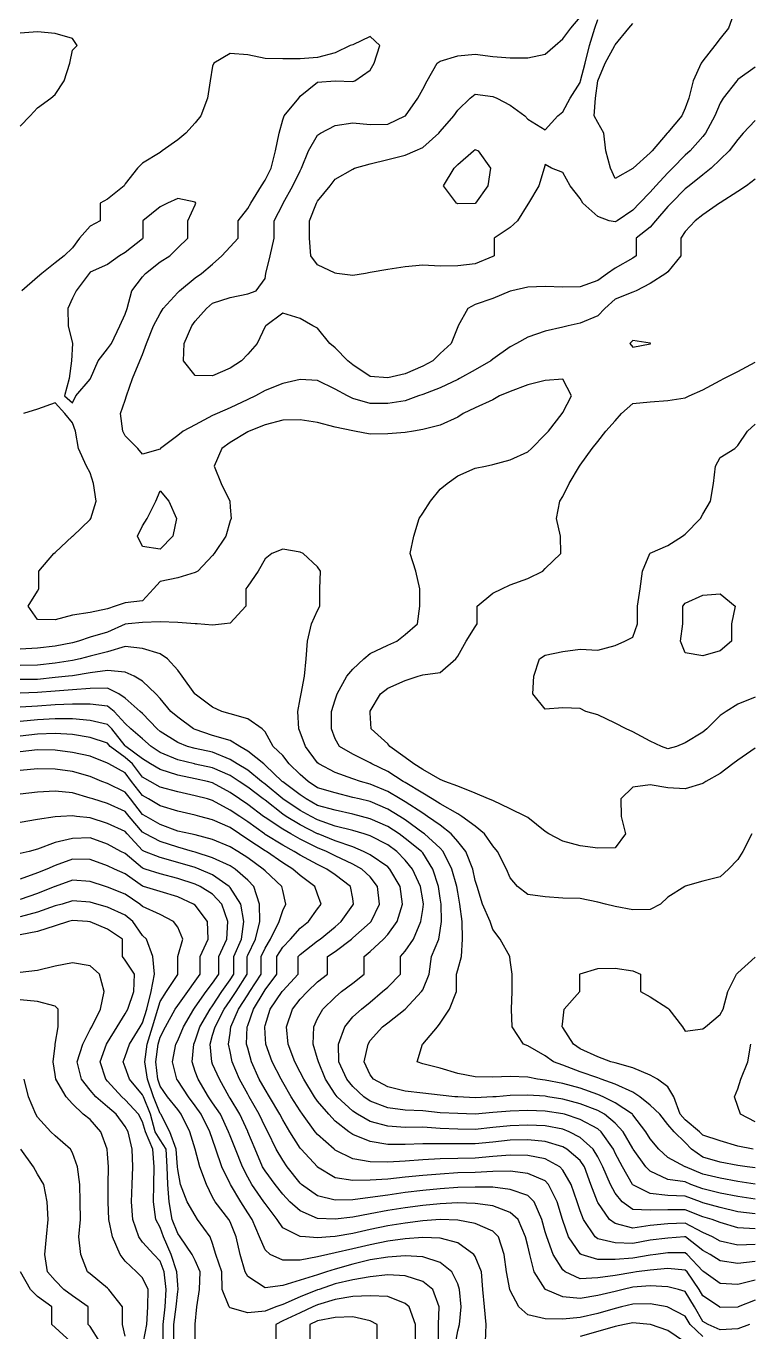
# Model space of a CAD drawing. Header units: inches. Extents: x 450896 to 463247, y 7386701 to 7399440.
# Drawn here: x 457967 to 459177, y 7392230 to 7394413 of the extents above; entities that cross this region are included whole.
import ezdxf

# ---------------------------------------------------------------- set-up
doc = ezdxf.new("R2010")
doc.units = ezdxf.units.IN
doc.header["$MEASUREMENT"] = 0

msp = doc.modelspace()

# ---------------------------------------------------------------- linework, layer by layer
for points, elevation in [([(459187.4, 7394255), (459167.3, 7394233.6), (459158.1, 7394223.1), (459143.8, 7394204.3), (459128.9, 7394189.6), (459113.3, 7394175), (459099.6, 7394163.8), (459077, 7394145.7), (459070.3, 7394140.4), (459046.7, 7394116.4), (459041, 7394111), (459020.3, 7394087.1), (459011.7, 7394076.3), (458988, 7394057.9), (458988, 7394028.6), (458982.4, 7394024.7), (458953.1, 7394008.1), (458939.9, 7393999.3), (458923.8, 7393987.3), (458894.6, 7393976.6), (458865.3, 7393976.2), (458836, 7393977.6), (458806.7, 7393976.1), (458779.8, 7393970), (458777.4, 7393969.4), (458748.1, 7393957.5), (458718.8, 7393947.4), (458706.7, 7393940.7), (458690.3, 7393911.4), (458689.5, 7393909.8), (458678.5, 7393882.1), (458660.3, 7393865.5), (458647.7, 7393852.8), (458631, 7393844.1), (458601.7, 7393831.6), (458572.4, 7393824.7), (458543.1, 7393826.8), (458513.8, 7393846.4), (458505.8, 7393852.8), (458484.5, 7393875), (458475.7, 7393882.1), (458455.2, 7393907.8), (458447.3, 7393911.4), (458426, 7393924), (458396.7, 7393932.8), (458368.4, 7393911.4), (458367.4, 7393910.6), (458353.8, 7393882.1), (458338.1, 7393864.3), (458327.6, 7393852.8), (458308.8, 7393840.6), (458279.5, 7393827.9), (458250.2, 7393828.4), (458230.7, 7393852.8), (458232.1, 7393882.1), (458244.5, 7393911.4), (458250.2, 7393919.3), (458269, 7393940.7), (458279.5, 7393949.4), (458308.8, 7393958.8), (458338.1, 7393964.8), (458352.1, 7393970), (458367.4, 7393990.6), (458368.5, 7393999.3), (458376, 7394028.6), (458382.3, 7394057.9), (458382.3, 7394087.1), (458396.7, 7394114.9), (458397.4, 7394116.4), (458413.7, 7394145.7), (458426, 7394170.9), (458428, 7394175), (458439.7, 7394204.3), (458455.2, 7394230.3), (458460, 7394233.6), (458484.5, 7394246.4), (458513.8, 7394250.7), (458543.1, 7394248.2), (458572.4, 7394249), (458601.7, 7394262.5), (458602.1, 7394262.9), (458622.8, 7394292.2), (458631, 7394307), (458638.6, 7394321.4), (458655.2, 7394350.7), (458660.3, 7394353.8), (458689.5, 7394362.7), (458718.8, 7394365.5), (458748.1, 7394361.7), (458777.4, 7394359.4), (458806.7, 7394359.6), (458836, 7394365.6), (458852.6, 7394380), (458865.3, 7394391.5), (458878.9, 7394409.3), (458894.6, 7394427.8)], 800), ([(459187.4, 7394344.2), (459158.1, 7394323.2), (459156.4, 7394321.4), (459133.8, 7394292.2), (459128.9, 7394283.8), (459119.9, 7394262.9), (459104.1, 7394233.6), (459099.6, 7394228.3), (459078.2, 7394204.3), (459070.3, 7394197.1), (459048.8, 7394175), (459041, 7394167.4), (459020.9, 7394145.7), (459011.7, 7394134.9), (458993.8, 7394116.4), (458982.4, 7394105.1), (458956.1, 7394087.1), (458953.1, 7394085.5), (458943.1, 7394087.1), (458923.8, 7394094.6), (458898.7, 7394116.4), (458894.6, 7394124.2), (458877.4, 7394145.7), (458865.3, 7394167.8), (458846.6, 7394175), (458836, 7394181.5), (458834.1, 7394175), (458825.3, 7394145.7), (458808.1, 7394116.4), (458806.7, 7394115.2), (458789.5, 7394087.1), (458777.4, 7394075.7), (458750.7, 7394057.9), (458750.7, 7394028.6), (458748.1, 7394027.3), (458718.8, 7394015.2), (458689.5, 7394012), (458660.3, 7394011.4), (458631, 7394013), (458601.7, 7394010.2), (458572.4, 7394005.6), (458543.1, 7394000.6), (458535.3, 7393999.3), (458513.8, 7393995.8), (458487.5, 7393999.3), (458484.5, 7393999.7), (458455.2, 7394013.5), (458443.7, 7394028.6), (458441.7, 7394057.9), (458441.7, 7394087.1), (458453.4, 7394116.4), (458455.2, 7394120), (458476.1, 7394145.7), (458484.5, 7394156.8), (458513.8, 7394173.7), (458516.6, 7394175), (458543.1, 7394182.4), (458572.4, 7394189.6), (458601.7, 7394197.1), (458618.3, 7394204.3), (458631, 7394209.5), (458657.9, 7394233.6), (458660.3, 7394236.6), (458683.1, 7394262.9), (458689.5, 7394272.2), (458710.3, 7394292.2), (458718.8, 7394298.6), (458748.1, 7394295.1), (458754.9, 7394292.2), (458777.4, 7394280.3), (458801.7, 7394262.9), (458806.7, 7394257), (458836, 7394239.5), (458857.2, 7394262.9), (458865.3, 7394269.5), (458877.6, 7394292.2), (458894.6, 7394318.2), (458895.2, 7394321.4), (458902.6, 7394350.7), (458910.1, 7394380), (458919.1, 7394409.3), (458923.8, 7394423.6)], 820), ([(459153.1, 7394438.6), (459142.8, 7394409.3), (459128.9, 7394392), (459119.9, 7394380), (459099.6, 7394354.7), (459096.6, 7394350.7), (459083.7, 7394321.4), (459076, 7394292.2), (459070.3, 7394275.4), (459064.6, 7394262.9), (459041, 7394234.9), (459039.8, 7394233.6), (459014.7, 7394204.3), (459011.7, 7394200.9), (458982.8, 7394175)], 840), ([(457957.4, 7394245.2), (457974.1, 7394262.9), (457986.7, 7394275.8), (458008.5, 7394292.2), (458015.9, 7394298.2), (458031.3, 7394321.4), (458040.5, 7394350.7), (458045.2, 7394372.7), (458052.7, 7394380), (458045.2, 7394391.8), (458015.9, 7394400.2), (457986.7, 7394403.1), (457957.4, 7394400.7)], 780), ([(458982.8, 7394175), (458982.4, 7394174.6), (458953.1, 7394158), (458945.4, 7394175), (458937.4, 7394204.3), (458934.2, 7394233.6), (458923.8, 7394251.6), (458917.7, 7394262.9), (458919.9, 7394292.2), (458923.8, 7394320.9), (458924, 7394321.4), (458936.5, 7394350.7), (458952.4, 7394380), (458953.1, 7394381.2), (458975.8, 7394409.3), (458982.4, 7394417.1)], 840), ([(459187.4, 7394156.9), (459172.6, 7394145.7), (459158.1, 7394136.3), (459128.9, 7394117.3), (459127.5, 7394116.4), (459099.6, 7394096.9), (459086.9, 7394087.1), (459070.3, 7394069.1), (459062.7, 7394057.9), (459062.7, 7394028.6), (459041, 7394001.9), (459037.9, 7393999.3), (459011.7, 7393982.2), (458988.1, 7393970), (458982.4, 7393967.6), (458953.1, 7393956.4), (458935.6, 7393940.7), (458923.8, 7393928.3), (458894.6, 7393915.8), (458874.5, 7393911.4), (458865.3, 7393909.1), (458836, 7393902.7), (458806.7, 7393892.7), (458788.1, 7393882.1), (458777.4, 7393876.3), (458748.1, 7393855.9), (458744.7, 7393852.8), (458718.8, 7393838), (458692.4, 7393823.6), (458689.5, 7393822.1), (458660.3, 7393808.1), (458631, 7393796.7), (458624, 7393794.3), (458601.7, 7393786.1), (458572.4, 7393781.6), (458543.1, 7393782), (458513.8, 7393790.3), (458505.3, 7393794.3), (458484.5, 7393805.8), (458455.2, 7393820.2), (458426, 7393822), (458396.7, 7393815.3), (458367.4, 7393803.2), (458351.2, 7393794.3), (458338.1, 7393788.2), (458308.8, 7393774.4), (458287.1, 7393765), (458279.5, 7393761.4), (458250.2, 7393746.2), (458230.1, 7393735.7), (458221, 7393728.1), (458192, 7393706.4), (458191.7, 7393705.3), (458162.4, 7393697.2), (458154.6, 7393706.4), (458133.1, 7393727.7), (458129.4, 7393735.7), (458125.4, 7393765), (458133.1, 7393787.3), (458135.1, 7393794.3), (458145.5, 7393823.6), (458157.6, 7393852.8), (458162.4, 7393863.9), (458169, 7393882.1), (458180.7, 7393911.4), (458191.7, 7393932.3), (458196.8, 7393940.7), (458221, 7393967.1), (458223.9, 7393970), (458250.2, 7393992.1), (458260.7, 7393999.3), (458279.5, 7394014.8), (458294.8, 7394028.6), (458308.8, 7394043.5), (458322, 7394057.9), (458322, 7394087.1), (458338.1, 7394107.8), (458343.5, 7394116.4), (458361.5, 7394145.7), (458367.4, 7394155.3), (458377.4, 7394175), (458384.6, 7394204.3), (458390.7, 7394233.6), (458396.7, 7394255.7), (458399, 7394262.9), (458423.5, 7394292.2), (458426, 7394295.8), (458455.2, 7394319.1), (458484.5, 7394321), (458513.8, 7394320.3), (458517.5, 7394321.4), (458543.1, 7394339.1), (458549.9, 7394350.7), (458559.2, 7394380), (458543.1, 7394395.2), (458513.8, 7394381.4), (458509.6, 7394380), (458484.5, 7394368), (458455.2, 7394360.1), (458426, 7394358), (458396.7, 7394358.2), (458367.4, 7394358.5), (458338.1, 7394364.9), (458308.8, 7394366.7), (458281.7, 7394350.7), (458279.5, 7394345.8), (458275.4, 7394321.4), (458270.8, 7394292.2), (458260, 7394262.9), (458250.2, 7394251), (458234.7, 7394233.6), (458221, 7394222.7), (458195, 7394204.3), (458191.7, 7394201.5), (458162.4, 7394183.4), (458153.6, 7394175), (458133.1, 7394148.7), (458131.4, 7394145.7), (458103.8, 7394123.4), (458091.1, 7394116.4), (458091.1, 7394087.1), (458074.5, 7394078.3), (458056.9, 7394057.9), (458045.2, 7394042), (458030.8, 7394028.6), (458015.9, 7394016.7), (457993.7, 7393999.3), (457986.7, 7393992.8), (457960.3, 7393970)], 780), ([(458719.3, 7394116.4), (458718.8, 7394116), (458689.5, 7394115.7), (458687.6, 7394116.4), (458665.9, 7394145.7), (458683.8, 7394175), (458689.5, 7394181.4), (458715.9, 7394204.3), (458718.8, 7394206.6), (458723.6, 7394204.3), (458744.1, 7394175), (458739.7, 7394145.7), (458719.3, 7394116.4)], 840), ([(458045.2, 7393782.6), (458050.8, 7393794.3), (458074.5, 7393822.3), (458074.9, 7393823.6), (458087.8, 7393852.8), (458103.8, 7393873), (458110.1, 7393882.1), (458124.1, 7393911.4), (458133.1, 7393931.1), (458136.7, 7393940.7), (458144.4, 7393970), (458162.4, 7393993.3), (458167.4, 7393999.3), (458191.7, 7394018.3), (458207.6, 7394028.6), (458221, 7394042), (458238.1, 7394057.9), (458238.1, 7394087.1), (458250.2, 7394114.1), (458251.4, 7394116.4), (458250.2, 7394118.3), (458221, 7394124.5), (458203.8, 7394116.4), (458191.7, 7394110.5), (458162.7, 7394087.1), (458162.7, 7394057.9), (458162.4, 7394057.3), (458133.1, 7394034.1), (458123.8, 7394028.6), (458103.8, 7394014.2), (458074.5, 7394001.4), (458073.1, 7393999.3), (458051, 7393970), (458045.2, 7393958), (458037.1, 7393940.7), (458037.7, 7393911.4), (458045, 7393882.1), (458043.6, 7393852.8), (458039.7, 7393823.6), (458031.8, 7393794.3), (458045.2, 7393782.6)], 760), ([(459011.7, 7393881.6), (459012.5, 7393882.1), (459011.7, 7393882.5), (458982.4, 7393887.2), (458977.7, 7393882.1), (458982.4, 7393876), (459011.7, 7393881.6)], 760), ([(459187.4, 7393205.7), (459158.1, 7393185.4), (459149.9, 7393179.2), (459128.9, 7393163.4), (459104.5, 7393150), (459099.6, 7393146.5), (459070.3, 7393137.4), (459041, 7393139.4), (459011.7, 7393144.5), (458982.4, 7393140.5), (458962.6, 7393120.7), (458963.1, 7393091.4), (458970.5, 7393062.1), (458953.1, 7393039.1), (458923.8, 7393038.2), (458894.6, 7393042.5), (458865.3, 7393050.1), (458841.8, 7393062.1), (458836, 7393066), (458806.7, 7393089.7), (458803.7, 7393091.4), (458777.4, 7393104), (458748.1, 7393117.8), (458741.2, 7393120.7), (458718.8, 7393130.1), (458689.5, 7393142.1), (458667.9, 7393150), (458660.3, 7393153.2), (458631, 7393170.1), (458616.2, 7393179.2), (458601.7, 7393189.9), (458575.9, 7393208.5), (458572.4, 7393212.6), (458544.7, 7393237.8), (458543.1, 7393264.7), (458543, 7393267.1), (458543.1, 7393267.3), (458560.5, 7393296.4), (458572.4, 7393306.1), (458601.7, 7393318.6), (458623.2, 7393325.7), (458631, 7393328), (458660.3, 7393331.8), (458686.3, 7393355), (458689.5, 7393359.1), (458703.8, 7393384.2), (458718.8, 7393408.4), (458722.3, 7393413.5), (458722.3, 7393442.8), (458748.1, 7393464.8), (458763.3, 7393472.1), (458777.4, 7393478.4), (458806.7, 7393489.1), (458831.8, 7393501.4), (458836, 7393506.1), (458862.1, 7393530.7), (458861.6, 7393560), (458854.6, 7393589.3), (458860.5, 7393618.5), (458865.3, 7393626.4), (458875.8, 7393647.8), (458893.5, 7393677.1), (458894.6, 7393678.6), (458914.4, 7393706.4), (458923.8, 7393718.4), (458937.2, 7393735.7), (458953.1, 7393752.7), (458963.6, 7393765), (458982.4, 7393781.7), (459011.7, 7393784.5), (459041, 7393786.6), (459070.3, 7393791), (459076.7, 7393794.3), (459099.6, 7393804.8), (459128.9, 7393820.2), (459134.9, 7393823.6), (459158.1, 7393835.5), (459187.4, 7393850.6)], 780), ([(459181.5, 7393062.1), (459166.6, 7393032.8), (459158.1, 7393019.5), (459142.7, 7393003.5), (459128.9, 7392990.4), (459099.6, 7392983), (459070.3, 7392974.8), (459069.4, 7392974.2), (459041, 7392956.6), (459028.9, 7392944.9), (459011.7, 7392935.7), (458982.4, 7392935.1), (458953.1, 7392940.9), (458937, 7392944.9), (458923.8, 7392947.8), (458894.6, 7392954.3), (458865.3, 7392955), (458836, 7392957), (458806.7, 7392960.8), (458789.8, 7392974.2), (458777.4, 7392988.6), (458771.1, 7393003.5), (458756.2, 7393032.8), (458748.1, 7393042.2), (458734.5, 7393062.1), (458718.8, 7393075), (458696.6, 7393091.4), (458689.5, 7393095.5), (458660.3, 7393112.4), (458646.9, 7393120.7), (458631, 7393130.2), (458601.7, 7393148.1), (458598.5, 7393150), (458572.4, 7393166.3), (458545.7, 7393179.2), (458543.1, 7393181), (458513.8, 7393195.3), (458491.8, 7393208.5), (458484.5, 7393221.4), (458478.5, 7393237.8), (458478.5, 7393267.1), (458484.5, 7393286.3), (458488.1, 7393296.4), (458504.1, 7393325.7), (458513.8, 7393337.8), (458532.3, 7393355), (458543.1, 7393363.9), (458572.4, 7393377.5), (458587.9, 7393384.2), (458601.7, 7393395.3), (458622.1, 7393413.5), (458626.4, 7393442.8), (458626.4, 7393472.1), (458619.3, 7393501.4), (458610.2, 7393530.7), (458616.3, 7393560), (458625, 7393589.3), (458631, 7393598.4), (458643.8, 7393618.5), (458660.3, 7393638.6), (458672.1, 7393647.8), (458689.5, 7393660.6), (458718.8, 7393673.6), (458736, 7393677.1), (458748.1, 7393679.8), (458777.4, 7393687.6), (458806.7, 7393700.9), (458812.8, 7393706.4), (458836, 7393730.1), (458841.2, 7393735.7), (458864.4, 7393765), (458865.3, 7393766.9), (458879.7, 7393794.3), (458865.3, 7393822.3), (458836, 7393820.2), (458806.7, 7393813.1), (458777.4, 7393801.8), (458759.4, 7393794.3), (458748.1, 7393788.1), (458718.8, 7393774.4), (458698.4, 7393765), (458689.5, 7393758.9), (458660.3, 7393745.7), (458631, 7393738.1), (458615.6, 7393735.7), (458601.7, 7393733), (458572.4, 7393730.9), (458543.1, 7393730.3), (458516.8, 7393735.7), (458513.8, 7393736.2), (458484.5, 7393742), (458455.2, 7393749.7), (458426, 7393754.2), (458396.7, 7393753.6), (458367.4, 7393745.8), (458340.4, 7393735.7), (458338.1, 7393734.6), (458308.8, 7393716.8), (458294.9, 7393706.4), (458282.3, 7393677.1), (458294, 7393647.8), (458308.2, 7393618.5), (458308.8, 7393608.6), (458310.3, 7393589.3), (458308.8, 7393585.6), (458301.8, 7393560), (458282, 7393530.7), (458279.5, 7393527.4), (458254.5, 7393501.4), (458250.2, 7393499.1), (458221, 7393490.2), (458191.7, 7393484.1), (458180.7, 7393472.1), (458162.4, 7393451.7), (458133.1, 7393448.5), (458116.3, 7393442.8), (458103.8, 7393438.6), (458074.5, 7393432.4), (458045.2, 7393427.7), (458015.9, 7393420), (457986.7, 7393420.7), (457970.8, 7393442.8), (457986.7, 7393467.8), (457988.7, 7393472.1), (457988.7, 7393501.4), (458014, 7393530.7), (458015.9, 7393532.8), (458045.2, 7393559.7), (458045.5, 7393560), (458074.5, 7393587.8), (458075.6, 7393589.3), (458084.8, 7393618.5), (458079.9, 7393647.8), (458074.5, 7393665.7), (458068.7, 7393677.1), (458055.3, 7393706.4), (458050.1, 7393735.7), (458045.2, 7393749.5), (458032.4, 7393765), (458015.9, 7393783.1), (457986.7, 7393772.3), (457963.3, 7393765)], 760), ([(459187.4, 7393290.6), (459158.1, 7393279.1), (459138.6, 7393267.1), (459128.9, 7393260.1), (459106.3, 7393237.8), (459099.6, 7393232), (459070.3, 7393214.4), (459055.7, 7393208.5), (459041, 7393204.2), (459030.4, 7393208.5), (459011.7, 7393217.1), (458982.4, 7393233.1), (458971.2, 7393237.8), (458953.1, 7393247.3), (458923.8, 7393261), (458903.6, 7393267.1), (458894.6, 7393271.7), (458865.3, 7393272.7), (458836, 7393270.9), (458815.1, 7393296.4), (458816.9, 7393325.7), (458826.2, 7393355), (458836, 7393361.1), (458865.3, 7393367.3), (458894.6, 7393371.2), (458923.8, 7393369.1), (458953.1, 7393377.2), (458969.4, 7393384.2), (458982.4, 7393391.2), (458990.5, 7393413.5), (458990.5, 7393442.8), (458995, 7393472.1), (458998.5, 7393501.4), (459010.8, 7393530.7), (459011.7, 7393531.8), (459041, 7393544.2), (459065.5, 7393560), (459070.3, 7393563.4), (459095.9, 7393589.3), (459099.6, 7393596.6), (459112.7, 7393618.5), (459117.5, 7393647.8), (459121, 7393677.1), (459128.9, 7393691.2), (459153.2, 7393706.4), (459158.1, 7393711.5), (459174.1, 7393735.7), (459187.4, 7393747.1)], 800), ([(458213.1, 7393560), (458191.7, 7393538), (458162.4, 7393542.7), (458154, 7393560), (458162.4, 7393577.2), (458169.7, 7393589.3), (458184.5, 7393618.5), (458191.7, 7393635.9), (458206.2, 7393618.5), (458219.2, 7393589.3), (458213.1, 7393560)], 780), ([(459187.4, 7392504), (459173.7, 7392505.6), (459158.1, 7392507.7), (459128.9, 7392513.5), (459099.6, 7392521.8), (459080.4, 7392534.9), (459070.3, 7392546.2), (459051.4, 7392564.2), (459041, 7392576.5), (459027.9, 7392593.5), (459011.7, 7392608.7), (458994, 7392622.8), (458982.4, 7392630.5), (458953.1, 7392643.7), (458929.7, 7392652.1), (458923.8, 7392654.2), (458894.6, 7392664.6), (458865.3, 7392675.3), (458849.6, 7392681.4), (458836, 7392691), (458806.7, 7392707.9), (458799.5, 7392710.6), (458780.5, 7392739.9), (458779.6, 7392769.2), (458780.7, 7392798.5), (458780.7, 7392827.8), (458777.4, 7392851), (458776.7, 7392857.1), (458760.7, 7392886.4), (458748.1, 7392902.4), (458743.7, 7392915.7), (458731.2, 7392944.9), (458721.8, 7392974.2), (458718.8, 7392984.4), (458714.8, 7393003.5), (458703.3, 7393032.8), (458689.5, 7393049.4), (458678.5, 7393062.1), (458660.3, 7393076.6), (458639.1, 7393091.4), (458631, 7393096.6), (458601.7, 7393115.8), (458593.4, 7393120.7), (458572.4, 7393133.3), (458543.1, 7393145.4), (458526.8, 7393150), (458513.8, 7393154.4), (458484.5, 7393165.1), (458457.3, 7393179.2), (458455.2, 7393181.2), (458434.7, 7393208.5), (458426, 7393232.3), (458423.8, 7393237.8), (458422.2, 7393267.1), (458426, 7393287.8), (458427.5, 7393296.4), (458433, 7393325.7), (458436, 7393355), (458438.1, 7393384.2), (458445.1, 7393413.5), (458455.2, 7393435.7), (458458.6, 7393442.8), (458458.6, 7393472.1), (458459.9, 7393501.4), (458455.2, 7393508.9), (458431.2, 7393530.7), (458426, 7393533.3), (458396.7, 7393538.1), (458378.3, 7393530.7), (458367.4, 7393521.8), (458355.6, 7393501.4), (458338.1, 7393476.3), (458335.2, 7393472.1), (458335.2, 7393442.8), (458308.8, 7393414.5), (458299.6, 7393413.5), (458279.5, 7393411.4), (458253.4, 7393413.5), (458250.2, 7393413.6), (458221, 7393415.4), (458191.7, 7393417), (458162.4, 7393415.6), (458137.9, 7393413.5), (458133.1, 7393413.1), (458103.8, 7393399.7), (458074.5, 7393391), (458055, 7393384.2), (458045.2, 7393381.5), (458015.9, 7393375.9), (457986.7, 7393372.6), (457957.4, 7393370.8)], 740), ([(459147.4, 7393384.2), (459128.9, 7393368.1), (459099.6, 7393360.1), (459070.3, 7393364.8), (459062, 7393384.2), (459066.3, 7393413.5), (459066.3, 7393442.8), (459070.3, 7393447.8), (459099.6, 7393461.5), (459128.9, 7393463.6), (459153.5, 7393442.8), (459147.4, 7393413.5), (459147.4, 7393384.2)], 820), ([(459187.4, 7392476.9), (459158.1, 7392481.1), (459128.9, 7392486.5), (459099.6, 7392493.6), (459070.5, 7392505.6), (459070.3, 7392505.8), (459041, 7392521), (459026, 7392534.9), (459011.7, 7392552.3), (459004.1, 7392564.2), (458982.4, 7392592.6), (458981.7, 7392593.5), (458953.1, 7392612.8), (458932.6, 7392622.8), (458923.8, 7392626.5), (458894.6, 7392636.9), (458865.3, 7392644.7), (458836, 7392650.5), (458823.1, 7392652.1), (458806.7, 7392655.4), (458777.4, 7392656.7), (458748.1, 7392655.6), (458718.8, 7392656.2), (458689.5, 7392661.8), (458660.3, 7392670.8), (458631, 7392677.7), (458621.7, 7392681.4), (458630.8, 7392710.6), (458631, 7392710.7), (458655.9, 7392739.9), (458660.3, 7392745.8), (458675.5, 7392769.2), (458687.5, 7392798.5), (458687.5, 7392827.8), (458689.5, 7392835), (458695.6, 7392857.1), (458697.7, 7392886.4), (458697.1, 7392915.7), (458693.2, 7392944.9), (458689.5, 7392964.6), (458687.9, 7392974.2), (458679.9, 7393003.5), (458665.2, 7393032.8), (458660.3, 7393038.3), (458633.8, 7393062.1), (458631, 7393064.2), (458601.7, 7393085.6), (458592.5, 7393091.4), (458572.4, 7393103.5), (458543.1, 7393116.4), (458524.5, 7393120.7), (458513.8, 7393123.2), (458484.5, 7393130.8), (458455.2, 7393139), (458439.1, 7393150), (458426, 7393161.6), (458407.7, 7393179.2), (458396.7, 7393193.5), (458380.5, 7393208.5), (458367.4, 7393232.9), (458362.2, 7393237.8), (458338.1, 7393254.4), (458308.8, 7393262.8), (458294.7, 7393267.1), (458279.5, 7393273.8), (458250.2, 7393296), (458249.9, 7393296.4), (458228.7, 7393325.7), (458221, 7393336), (458203.8, 7393355), (458191.7, 7393363.4), (458162.4, 7393372.3), (458133.1, 7393375.6), (458103.8, 7393366.5), (458074.5, 7393359.1), (458057.9, 7393355), (458045.2, 7393352.3), (458015.9, 7393347.8), (457986.7, 7393344.5), (457957.4, 7393343.7)], 720), ([(459187.4, 7392451.8), (459158.1, 7392455.8), (459128.9, 7392461.8), (459099.6, 7392468.8), (459079.8, 7392476.3), (459070.3, 7392480.3), (459041, 7392484.7), (459011.7, 7392498.1), (459004.2, 7392505.6), (458983.2, 7392534.9), (458982.4, 7392536.1), (458966.1, 7392564.2), (458953.1, 7392578.4), (458934.9, 7392593.5), (458923.8, 7392599.6), (458894.6, 7392611), (458865.3, 7392618.7), (458840.2, 7392622.8), (458836, 7392623.5), (458806.7, 7392625.6), (458777.4, 7392624.7), (458753.6, 7392622.8), (458748.1, 7392622.4), (458718.8, 7392620.8), (458689.5, 7392622.4), (458684.8, 7392622.8), (458660.3, 7392625.5), (458631, 7392628.8), (458601.7, 7392631.9), (458572.4, 7392639.3), (458548.5, 7392652.1), (458543.1, 7392659.3), (458533.2, 7392681.4), (458539.5, 7392710.6), (458543.1, 7392716.6), (458563.7, 7392739.9), (458572.4, 7392746.5), (458601.6, 7392769.2), (458601.7, 7392769.3), (458628.8, 7392798.5), (458631, 7392801.5), (458641.5, 7392827.8), (458645.8, 7392857.1), (458657.9, 7392886.4), (458660.3, 7392900.9), (458662.2, 7392915.7), (458661.8, 7392944.9), (458660.3, 7392954.7), (458657.4, 7392974.2), (458647.8, 7393003.5), (458631, 7393030.5), (458629.1, 7393032.8), (458601.7, 7393054.5), (458591.3, 7393062.1), (458572.4, 7393074.3), (458543.1, 7393087.6), (458528.3, 7393091.4), (458513.8, 7393095), (458484.5, 7393101.9), (458455.2, 7393109.8), (458435.8, 7393120.7), (458426, 7393127.6), (458396.7, 7393149.4), (458396, 7393150), (458367.4, 7393177.3), (458364.9, 7393179.2), (458338.1, 7393200.7), (458324.9, 7393208.5), (458308.8, 7393218.3), (458279.5, 7393226.6), (458250.2, 7393236.6), (458247.7, 7393237.8), (458221, 7393257.2), (458209.7, 7393267.1), (458191.7, 7393288.6), (458184.7, 7393296.4), (458162.4, 7393317.7), (458148.3, 7393325.7), (458133.1, 7393332.4), (458103.8, 7393335.6), (458074.5, 7393331.4), (458045.2, 7393326.5), (458038.1, 7393325.7), (458015.9, 7393323.5), (457986.7, 7393320.6), (457957.4, 7393320.1)], 700), ([(459187.4, 7392427.1), (459158.1, 7392430.5), (459128.9, 7392437.7), (459099.6, 7392445.6), (459095.5, 7392447.1), (459070.3, 7392456.4), (459041, 7392457.7), (459011.7, 7392460.9), (458982.4, 7392475.5), (458981.7, 7392476.3), (458965.2, 7392505.6), (458953.1, 7392528.6), (458950, 7392534.9), (458929.7, 7392564.2), (458923.8, 7392569.3), (458894.6, 7392584.8), (458868.1, 7392593.5), (458865.3, 7392594.3), (458836, 7392598.9), (458806.7, 7392599.9), (458777.4, 7392598.7), (458748.1, 7392596.3), (458718.8, 7392593.9), (458689.5, 7392594.6), (458660.3, 7392596.1), (458631, 7392599.2), (458601.7, 7392600.6), (458572.4, 7392604.3), (458543.1, 7392615.4), (458532.4, 7392622.8), (458513.8, 7392639.8), (458503.8, 7392652.1), (458490.4, 7392681.4), (458490, 7392710.6), (458500.6, 7392739.9), (458513.8, 7392756.1), (458528.6, 7392769.2), (458543.1, 7392780.9), (458563.5, 7392798.5), (458572.4, 7392805.9), (458593.9, 7392827.8), (458593.9, 7392857.1), (458601.7, 7392866.4), (458615.4, 7392886.4), (458627.9, 7392915.7), (458631, 7392936), (458632, 7392944.9), (458631, 7392952.2), (458627.4, 7392974.2), (458614.1, 7393003.5), (458601.7, 7393018.2), (458587.4, 7393032.8), (458572.4, 7393044), (458543.1, 7393058.7), (458533.1, 7393062.1), (458513.8, 7393067.8), (458484.5, 7393075.4), (458455.2, 7393085.7), (458444.1, 7393091.4), (458426, 7393101.3), (458396.9, 7393120.7), (458396.7, 7393120.9), (458367.4, 7393145.4), (458361.4, 7393150), (458338.1, 7393168.7), (458320.8, 7393179.2), (458308.8, 7393186.8), (458279.5, 7393199), (458250.2, 7393205.2), (458237.6, 7393208.5), (458221, 7393214.9), (458191.7, 7393233.4), (458186.7, 7393237.8), (458162.4, 7393263.4), (458158.3, 7393267.1), (458133.1, 7393289.1), (458122.7, 7393296.4), (458103.8, 7393305.6), (458074.5, 7393305.3), (458045.2, 7393303.2), (458015.9, 7393300.7), (457986.7, 7393298.5), (457957.4, 7393297.5)], 680), ([(459187.4, 7392402), (459158.1, 7392403.5), (459128.9, 7392412.6), (459115.1, 7392417.8), (459099.6, 7392422.2), (459070.3, 7392433.9), (459041, 7392433.5), (459011.7, 7392433.1), (458982.4, 7392434.5), (458964.9, 7392447.1), (458953.1, 7392461.8), (458945.4, 7392476.3), (458932.4, 7392505.6), (458923.8, 7392522.3), (458916.3, 7392534.9), (458894.6, 7392554.9), (458876.1, 7392564.2), (458865.3, 7392568.3), (458836, 7392574.3), (458806.7, 7392575.5), (458777.4, 7392574.3), (458748.1, 7392571.2), (458718.8, 7392568.2), (458689.5, 7392568.8), (458660.3, 7392569.7), (458631, 7392571.7), (458601.7, 7392571.6), (458572.4, 7392573.6), (458543.1, 7392581.6), (458521.8, 7392593.5), (458513.8, 7392598.7), (458488.1, 7392622.8), (458484.5, 7392627.1), (458468.4, 7392652.1), (458456.4, 7392681.4), (458455.2, 7392686.4), (458447.9, 7392710.6), (458448.7, 7392739.9), (458455.2, 7392753.5), (458464.1, 7392769.2), (458484.5, 7392789), (458495.3, 7392798.5), (458513.8, 7392812.4), (458533.2, 7392827.8), (458533.2, 7392857.1), (458543.1, 7392865.4), (458565.1, 7392886.4), (458572.4, 7392894), (458588.4, 7392915.7), (458597.2, 7392944.9), (458593.4, 7392974.2), (458575.8, 7393003.5), (458572.4, 7393006.9), (458543.1, 7393027.3), (458532, 7393032.8), (458513.8, 7393040.5), (458484.5, 7393050.6), (458456.3, 7393062.1), (458455.2, 7393062.5), (458426, 7393077.2), (458402.3, 7393091.4), (458396.7, 7393095.1), (458367.4, 7393118.4), (458364.3, 7393120.7), (458338.1, 7393140.1), (458324, 7393150), (458308.8, 7393159.7), (458279.5, 7393172.5), (458250.2, 7393179), (458249.2, 7393179.2), (458221, 7393186.3), (458191.7, 7393198.3), (458176.5, 7393208.5), (458162.4, 7393221.1), (458142.7, 7393237.8), (458133.1, 7393246.8), (458114.5, 7393267.1), (458103.8, 7393275.7), (458074.5, 7393279.1), (458045.2, 7393279.3), (458015.9, 7393277.9), (457986.7, 7393276), (457957.4, 7393274.1)], 660), ([(459187.4, 7392375.7), (459158.1, 7392374.5), (459128.9, 7392381.6), (459116, 7392388.5), (459099.6, 7392395.9), (459070.3, 7392411.7), (459041, 7392410.1), (459011.7, 7392407.7), (458982.4, 7392403.3), (458953.1, 7392411), (458943.5, 7392417.8), (458923.8, 7392446), (458923.3, 7392447.1), (458912.1, 7392476.3), (458901.6, 7392505.6), (458894.6, 7392516.1), (458872.3, 7392534.9), (458865.3, 7392538.8), (458836, 7392548.1), (458806.7, 7392550.8), (458777.4, 7392550), (458748.1, 7392547), (458718.8, 7392544.1), (458689.5, 7392543.9), (458660.3, 7392544.1), (458631, 7392544.2), (458601.7, 7392543), (458572.4, 7392543.2), (458543.1, 7392547.9), (458513.8, 7392559.7), (458507.2, 7392564.2), (458484.5, 7392582), (458473.7, 7392593.5), (458455.2, 7392615.3), (458449.8, 7392622.8), (458432.1, 7392652.1), (458426, 7392664), (458416.9, 7392681.4), (458405.6, 7392710.6), (458403, 7392739.9), (458413.2, 7392769.2), (458426, 7392786.1), (458438, 7392798.5), (458455.2, 7392814.7), (458471.7, 7392827.8), (458471.7, 7392857.1), (458484.5, 7392865.4), (458511.7, 7392886.4), (458513.8, 7392888.2), (458543.1, 7392914.2), (458544.5, 7392915.7), (458558.6, 7392944.9), (458555.1, 7392974.2), (458543.1, 7392990.5), (458529, 7393003.5), (458513.8, 7393011.6), (458484.5, 7393025.6), (458470.1, 7393032.8), (458455.2, 7393038.8), (458426, 7393053.2), (458410.4, 7393062.1), (458396.7, 7393069.9), (458367.4, 7393089.4), (458364.7, 7393091.4), (458338.1, 7393111.6), (458324.4, 7393120.7), (458308.8, 7393131.4), (458279.5, 7393147.8), (458270.8, 7393150), (458250.2, 7393154.2), (458221, 7393160.3), (458191.7, 7393169.8), (458175.5, 7393179.2), (458162.4, 7393187.5), (458134.4, 7393208.5), (458133.1, 7393209.7), (458110.8, 7393237.8), (458103.8, 7393245.3), (458074.5, 7393252), (458045.2, 7393254.7), (458015.9, 7393254.6), (457986.7, 7393253), (457957.4, 7393250.2)], 640), ([(459187.4, 7392347.1), (459158.1, 7392343.9), (459128.9, 7392348.4), (459111.8, 7392359.2), (459099.6, 7392365.8), (459070.5, 7392388.5), (459070.3, 7392388.6), (459068.7, 7392388.5), (459041, 7392386.5), (459011.7, 7392382.9), (458982.4, 7392377.5), (458953.1, 7392378.5), (458923.8, 7392385.1), (458919.3, 7392388.5), (458900.1, 7392417.8), (458894.6, 7392432), (458889.6, 7392447.1), (458879.4, 7392476.3), (458865.3, 7392500.3), (458860.2, 7392505.6), (458836, 7392519.1), (458806.7, 7392524.4), (458777.4, 7392524.9), (458748.1, 7392522.8), (458718.8, 7392520.2), (458689.5, 7392519.7), (458660.3, 7392518.8), (458631, 7392517.2), (458601.7, 7392515), (458572.4, 7392513.6), (458543.1, 7392514), (458513.8, 7392519.2), (458484.5, 7392533.4), (458482.7, 7392534.9), (458455.2, 7392559.4), (458451.3, 7392564.2), (458430.1, 7392593.5), (458426, 7392599.3), (458411.1, 7392622.8), (458396.7, 7392647.3), (458393.9, 7392652.1), (458379, 7392681.4), (458368.4, 7392710.6), (458367.4, 7392728.4), (458366.9, 7392739.9), (458367.4, 7392742), (458375.7, 7392769.2), (458395.8, 7392798.5), (458396.7, 7392799.7), (458422.7, 7392827.8), (458422.7, 7392857.1), (458426, 7392860.5), (458455.2, 7392883.5), (458459.5, 7392886.4), (458484.5, 7392907), (458494.5, 7392915.7), (458513.8, 7392942.8), (458515.2, 7392944.9), (458513.8, 7392954), (458510.1, 7392974.2), (458484.5, 7392993.5), (458470.3, 7393003.5), (458455.2, 7393010.8), (458426, 7393026.9), (458416, 7393032.8), (458396.7, 7393043.2), (458367.4, 7393061.1), (458366, 7393062.1), (458338.1, 7393082.5), (458325, 7393091.4), (458308.8, 7393102.1), (458279.5, 7393118.3), (458271, 7393120.7), (458250.2, 7393125.9), (458221, 7393132.5), (458191.7, 7393140.2), (458174.8, 7393150), (458162.4, 7393157), (458145.6, 7393179.2), (458133.1, 7393189.9), (458108, 7393208.5), (458103.8, 7393213.7), (458074.5, 7393223.2), (458045.2, 7393228.4), (458015.9, 7393229.9), (457986.7, 7393229), (457957.4, 7393225.8)], 620), ([(459187.4, 7392316.3), (459158.1, 7392308.7), (459128.9, 7392310.8), (459101.3, 7392329.9), (459099.6, 7392331), (459073.4, 7392359.2), (459070.3, 7392361.8), (459041, 7392361.8), (459021.1, 7392359.2), (459011.7, 7392358), (458982.4, 7392353.1), (458953.1, 7392350.6), (458923.8, 7392350.9), (458895.9, 7392359.2), (458894.6, 7392360), (458875.1, 7392388.5), (458865.3, 7392415.8), (458864.6, 7392417.8), (458856, 7392447.1), (458841.4, 7392476.3), (458836, 7392482), (458806.7, 7392494.5), (458777.4, 7392498.1), (458748.1, 7392497.9), (458718.8, 7392496.2), (458689.5, 7392495.5), (458660.3, 7392493.6), (458631, 7392491.1), (458601.7, 7392488.2), (458572.4, 7392485), (458543.1, 7392483.5), (458513.8, 7392482.7), (458484.5, 7392487), (458455.2, 7392505.1), (458454.7, 7392505.6), (458427.6, 7392534.9), (458426, 7392536.9), (458408.7, 7392564.2), (458396.7, 7392584.3), (458391.9, 7392593.5), (458374.6, 7392622.8), (458367.4, 7392634.7), (458357.5, 7392652.1), (458344.3, 7392681.4), (458338.1, 7392703.9), (458336.4, 7392710.6), (458337.3, 7392739.9), (458338.1, 7392742.1), (458347.7, 7392769.2), (458365.5, 7392798.5), (458367.4, 7392801.4), (458387.1, 7392827.8), (458387.1, 7392857.1), (458396.7, 7392872.9), (458409.7, 7392886.4), (458426, 7392904.4), (458439.6, 7392915.7), (458455.2, 7392936.7), (458461.1, 7392944.9), (458455.2, 7392961.6), (458450.3, 7392974.2), (458426, 7392992.7), (458413.8, 7393003.5), (458396.7, 7393013.7), (458369.5, 7393032.8), (458367.4, 7393034.1), (458338.1, 7393053.1), (458324.6, 7393062.1), (458308.8, 7393072.7), (458279.5, 7393085.7), (458258.3, 7393091.4), (458250.2, 7393093.6), (458221, 7393100.3), (458191.7, 7393109.4), (458172.2, 7393120.7), (458162.4, 7393126.2), (458143.6, 7393150), (458133.1, 7393164.3), (458105.9, 7393179.2), (458103.8, 7393180.4), (458074.5, 7393191.9), (458045.2, 7393198.5), (458015.9, 7393202.2), (457986.7, 7393202.6), (457957.4, 7393199.6)], 600), ([(459187.4, 7392282.8), (459159, 7392271.3), (459158.1, 7392271), (459128.9, 7392270.6), (459127.6, 7392271.3), (459099.6, 7392290.2), (459093.4, 7392300.6), (459073.3, 7392329.9), (459070.3, 7392333.1), (459041, 7392335.4), (459011.7, 7392332.8), (458988.5, 7392329.9), (458982.4, 7392329.2), (458953.1, 7392324.2), (458923.8, 7392320.3), (458894.6, 7392318.4), (458869.2, 7392329.9), (458865.3, 7392333.3), (458849.1, 7392359.2), (458838.4, 7392388.5), (458836, 7392397), (458830.4, 7392417.8), (458817.4, 7392447.1), (458806.7, 7392457.9), (458777.4, 7392467.8), (458748.1, 7392471.5), (458718.8, 7392471.7), (458689.5, 7392470.9), (458660.3, 7392468.7), (458631, 7392465.8), (458601.7, 7392462.5), (458572.4, 7392458.3), (458543.1, 7392454.6), (458513.8, 7392450.6), (458484.5, 7392450), (458455.2, 7392456.9), (458428, 7392476.3), (458426, 7392478.2), (458404.2, 7392505.6), (458396.7, 7392516.9), (458385.9, 7392534.9), (458371.6, 7392564.2), (458367.4, 7392572.5), (458357.4, 7392593.5), (458340.5, 7392622.8), (458338.1, 7392627.1), (458324.4, 7392652.1), (458312.1, 7392681.4), (458308.8, 7392698.2), (458306.3, 7392710.6), (458308.8, 7392728.8), (458310.1, 7392739.9), (458322.8, 7392769.2), (458338.1, 7392793.1), (458341.5, 7392798.5), (458360.8, 7392827.8), (458360.8, 7392857.1), (458367.4, 7392871), (458376.3, 7392886.4), (458390.8, 7392915.7), (458396.7, 7392934.1), (458401.8, 7392944.9), (458396.7, 7392967.4), (458395.2, 7392974.2), (458367.4, 7393000.3), (458364.1, 7393003.5), (458338.1, 7393022.3), (458321.5, 7393032.8), (458308.8, 7393040.7), (458279.5, 7393052.7), (458250.2, 7393060.6), (458242.5, 7393062.1), (458221, 7393067), (458191.7, 7393078), (458168.2, 7393091.4), (458162.4, 7393094.8), (458141.8, 7393120.7), (458133.1, 7393131.8), (458103.8, 7393146.3), (458094.3, 7393150), (458074.5, 7393158), (458045.2, 7393166.4), (458015.9, 7393170.5), (457986.7, 7393171), (457957.4, 7393168.2)], 580), ([(459177.8, 7392242), (459158.1, 7392234.7), (459128.9, 7392232.9), (459108.6, 7392242), (459099.6, 7392247.3), (459085.7, 7392271.3), (459070.3, 7392297), (459059, 7392300.6), (459041, 7392305.1), (459011.7, 7392306.9), (458982.4, 7392304.4), (458966.1, 7392300.6), (458953.1, 7392297.2), (458923.8, 7392290.3), (458894.6, 7392285.4), (458865.3, 7392288.3), (458836.6, 7392300.6), (458836, 7392301.1), (458817.5, 7392329.9), (458810.1, 7392359.2), (458806.7, 7392373.6), (458803, 7392388.5), (458790.9, 7392417.8), (458777.4, 7392429.5), (458748.1, 7392440.6), (458718.8, 7392444.3), (458689.5, 7392445.2), (458660.3, 7392443.9), (458631, 7392441), (458601.7, 7392437.2), (458572.4, 7392432.6), (458543.1, 7392427.1), (458513.8, 7392421.3), (458484.5, 7392417.9), (458455.2, 7392419.5), (458426, 7392431.8), (458408.6, 7392447.1), (458396.7, 7392459.9), (458384.2, 7392476.3), (458367.4, 7392498.7), (458363.1, 7392505.6), (458350.6, 7392534.9), (458338.4, 7392564.2), (458338.1, 7392564.9), (458324.8, 7392593.5), (458308.8, 7392620.6), (458307.4, 7392622.8), (458290.9, 7392652.1), (458279.5, 7392677.5), (458277.9, 7392681.4), (458275.1, 7392710.6), (458279.5, 7392725.6), (458283.7, 7392739.9), (458298.9, 7392769.2), (458308.8, 7392783.8), (458318.6, 7392798.5), (458337.1, 7392827.8), (458337.1, 7392857.1), (458338.1, 7392859.4), (458351.1, 7392886.4), (458358.3, 7392915.7), (458357.8, 7392944.9), (458348.5, 7392974.2), (458338.1, 7392984.6), (458316.9, 7393003.5), (458308.8, 7393008.8), (458279.5, 7393022.2), (458250.2, 7393031.5), (458245.7, 7393032.8), (458221, 7393040.2), (458191.7, 7393049.3), (458167.3, 7393062.1), (458162.4, 7393065), (458139.6, 7393091.4), (458133.1, 7393099.6), (458103.8, 7393113.1), (458079.1, 7393120.7), (458074.5, 7393122.2), (458045.2, 7393130.7), (458015.9, 7393133.6), (457986.7, 7393132.1), (457957.4, 7393128.7)], 560), ([(459099.6, 7392222.2), (459078.4, 7392242), (459070.3, 7392256), (459041, 7392271.1), (459040.1, 7392271.3), (459011.7, 7392276.7), (458982.4, 7392275.8), (458963.3, 7392271.3), (458953.1, 7392268.9), (458923.8, 7392260.4), (458894.6, 7392253.5), (458865.3, 7392250.8), (458836, 7392251.5), (458806.7, 7392258.2), (458791.7, 7392271.3), (458777.4, 7392299.1), (458776.9, 7392300.6), (458771.3, 7392329.9), (458767.3, 7392359.2), (458757.5, 7392388.5), (458748.1, 7392397.9), (458718.8, 7392410.6), (458689.5, 7392416.2), (458660.3, 7392417.5), (458631, 7392415.1), (458601.7, 7392411.6), (458572.4, 7392407), (458543.1, 7392400.6), (458513.8, 7392394.3), (458484.5, 7392389), (458476.2, 7392388.5), (458455.2, 7392387.1), (458434.8, 7392388.5), (458426, 7392389.2), (458396.7, 7392403.5), (458387.4, 7392417.8), (458367.4, 7392444.2), (458365.4, 7392447.1), (458345.1, 7392476.3), (458338.1, 7392488.4), (458329.2, 7392505.6), (458318, 7392534.9), (458308.8, 7392557.6), (458306.3, 7392564.2), (458292.8, 7392593.5), (458279.5, 7392612.7), (458272.4, 7392622.8), (458255, 7392652.1), (458250.2, 7392665), (458245.1, 7392681.4), (458248.2, 7392710.6), (458250.2, 7392716), (458258.1, 7392739.9), (458275.3, 7392769.2), (458279.5, 7392775), (458295, 7392798.5), (458308.8, 7392818.3), (458314.8, 7392827.8), (458314.8, 7392857.1), (458327.7, 7392886.4), (458331.5, 7392915.7), (458326.9, 7392944.9), (458308.8, 7392972.4), (458307.1, 7392974.2), (458279.5, 7392993.7), (458256.8, 7393003.5), (458250.2, 7393005.9), (458221, 7393014.4), (458191.7, 7393022.9), (458165.5, 7393032.8), (458162.4, 7393034.2), (458136.6, 7393062.1), (458133.1, 7393066.2), (458103.8, 7393079.8), (458074.5, 7393088.8), (458051.6, 7393091.4), (458045.2, 7393092.2), (458025.4, 7393091.4), (458015.9, 7393090.9), (457986.7, 7393086), (457957.4, 7393081)], 540), ([(458735.9, 7392212.8), (458737.1, 7392242), (458734.4, 7392271.3), (458731.6, 7392300.6), (458729.3, 7392329.9), (458718.8, 7392355.8), (458716.7, 7392359.2), (458689.5, 7392378.6), (458660.3, 7392386.6), (458631, 7392387.5), (458601.7, 7392385.3), (458572.4, 7392381.1), (458543.1, 7392375.3), (458513.8, 7392368.6), (458484.5, 7392361.7), (458472.4, 7392359.2), (458455.2, 7392355.2), (458426, 7392349.4), (458396.7, 7392349.4), (458375.8, 7392359.2), (458367.4, 7392367), (458357.7, 7392388.5), (458345.6, 7392417.8), (458338.1, 7392428.8), (458326.6, 7392447.1), (458309.1, 7392476.3), (458308.8, 7392477), (458295, 7392505.6), (458285, 7392534.9), (458279.5, 7392551.1), (458275, 7392564.2), (458260.3, 7392593.5), (458250.2, 7392607.8), (458239.1, 7392622.8), (458221, 7392650.1), (458219.6, 7392652.1), (458212.6, 7392681.4), (458218, 7392710.6), (458221, 7392716.6), (458231, 7392739.9), (458248, 7392769.2), (458250.2, 7392772.3), (458268.8, 7392798.5), (458279.5, 7392812.8), (458289.6, 7392827.8), (458289.6, 7392857.1), (458303.3, 7392886.4), (458304.7, 7392915.7), (458295.1, 7392944.9), (458279.5, 7392961.2), (458258.7, 7392974.2), (458250.2, 7392978.3), (458221, 7392987.9), (458191.7, 7392995.6), (458166.7, 7393003.5), (458162.4, 7393004.9), (458133.1, 7393029.2), (458126.1, 7393032.8), (458103.8, 7393045.2), (458074.5, 7393055.7), (458045.2, 7393054.6), (458015.9, 7393047.9), (457986.7, 7393036.6), (457972.4, 7393032.8), (457957.4, 7393029.3)], 520), ([(458686.1, 7392212.8), (458689.5, 7392231.3), (458692.4, 7392242), (458695.1, 7392271.3), (458692.3, 7392300.6), (458689.5, 7392309.9), (458679.9, 7392329.9), (458660.3, 7392345.4), (458631, 7392355.2), (458601.7, 7392356.8), (458572.4, 7392354.4), (458543.1, 7392349.9), (458513.8, 7392343.1), (458484.5, 7392334.8), (458470.1, 7392329.9), (458455.2, 7392325.2), (458426, 7392316.4), (458396.7, 7392307.2), (458367.4, 7392303.4), (458338.1, 7392322), (458333.8, 7392329.9), (458325.7, 7392359.2), (458318.7, 7392388.5), (458308.8, 7392413.4), (458306.5, 7392417.8), (458283.7, 7392447.1), (458279.5, 7392455.1), (458269.2, 7392476.3), (458258, 7392505.6), (458250.4, 7392534.9), (458250.2, 7392535.3), (458241.3, 7392564.2), (458226.8, 7392593.5), (458221, 7392601.2), (458203.9, 7392622.8), (458191.7, 7392640.6), (458187.8, 7392652.1), (458184.3, 7392681.4), (458188.4, 7392710.6), (458191.7, 7392722.2), (458200.5, 7392739.9), (458216.7, 7392769.2), (458221, 7392775.4), (458237.9, 7392798.5), (458250.2, 7392816.2), (458258.5, 7392827.8), (458258.5, 7392857.1), (458272, 7392886.4), (458270.9, 7392915.7), (458250.2, 7392942.9), (458247.6, 7392944.9), (458221, 7392956.8), (458191.7, 7392965.7), (458163.6, 7392974.2), (458162.4, 7392974.6), (458133.1, 7392995.3), (458115.2, 7393003.5), (458103.8, 7393009), (458074.5, 7393019.3), (458045.2, 7393020.2), (458015.9, 7393009.6), (458002.1, 7393003.5), (457986.7, 7392997), (457957.4, 7392986.4)], 500), ([(458657.5, 7392212.8), (458657.5, 7392242), (458658.7, 7392271.3), (458647.7, 7392300.6), (458631, 7392313.9), (458601.7, 7392323.4), (458572.4, 7392325), (458543.1, 7392321.8), (458513.8, 7392316.9), (458484.5, 7392309.9), (458457.7, 7392300.6), (458455.2, 7392299.8), (458426, 7392288.3), (458396.7, 7392275.4), (458385.3, 7392271.3), (458367.4, 7392264.3), (458338.1, 7392261.4), (458308.8, 7392269.9), (458307.4, 7392271.3), (458295.3, 7392300.6), (458294.8, 7392329.9), (458285.1, 7392359.2), (458279.5, 7392377.4), (458275.2, 7392388.5), (458254.3, 7392417.8), (458250.2, 7392424.2), (458237, 7392447.1), (458225.9, 7392476.3), (458221, 7392500.9), (458220.6, 7392505.6), (458218.3, 7392534.9), (458207.7, 7392564.2), (458192.6, 7392593.5), (458191.7, 7392594.7), (458180.6, 7392622.8), (458170.3, 7392652.1), (458165.9, 7392681.4), (458170.2, 7392710.6), (458178.6, 7392739.9), (458187.7, 7392769.2), (458191.7, 7392781.8), (458202.4, 7392798.5), (458221, 7392827), (458221.4, 7392827.8), (458221.4, 7392857.1), (458229.4, 7392886.4), (458221, 7392906.3), (458214, 7392915.7), (458191.7, 7392927.5), (458162.4, 7392940.9), (458157.4, 7392944.9), (458133.1, 7392961.4), (458103.8, 7392973.1), (458100.1, 7392974.2), (458074.5, 7392982.5), (458045.2, 7392984.6), (458015.9, 7392974.4), (458015.5, 7392974.2), (457986.7, 7392962.8), (457957.4, 7392952.6)], 480), ([(458250.2, 7392212.8), (458250.2, 7392242), (458250.2, 7392242.8), (458253.2, 7392271.3), (458257.4, 7392300.6), (458258.5, 7392329.9), (458250.2, 7392349), (458245.3, 7392359.2), (458225, 7392388.5), (458221, 7392394), (458211.8, 7392417.8), (458206.5, 7392447.1), (458204.6, 7392476.3), (458203.6, 7392505.6), (458201.8, 7392534.9), (458191.7, 7392550.9), (458183.3, 7392564.2), (458175.5, 7392593.5), (458163.6, 7392622.8), (458162.4, 7392626.2), (458140.6, 7392652.1), (458133.1, 7392672.4), (458129.9, 7392681.4), (458133.1, 7392690.3), (458140.5, 7392710.6), (458158.5, 7392739.9), (458162.4, 7392746.1), (458169.4, 7392769.2), (458176.7, 7392798.5), (458182.3, 7392827.8), (458179.4, 7392857.1), (458168.9, 7392886.4), (458162.4, 7392892.4), (458146.1, 7392915.7), (458133.1, 7392926.5), (458103.8, 7392939.5), (458085.7, 7392944.9), (458074.5, 7392948.2), (458045.2, 7392950.1), (458027.5, 7392944.9), (458015.9, 7392941.7), (457986.7, 7392931.2), (457957.4, 7392923.3)], 460), ([(458214.6, 7392212.8), (458214.6, 7392242), (458218.2, 7392271.3), (458221, 7392297.1), (458221.7, 7392300.6), (458221, 7392308.5), (458219.7, 7392329.9), (458210.2, 7392359.2), (458197.3, 7392388.5), (458191.7, 7392404.3), (458184.4, 7392417.8), (458180.8, 7392447.1), (458181.2, 7392476.3), (458181.8, 7392505.6), (458179.2, 7392534.9), (458167, 7392564.2), (458162.4, 7392581), (458155.3, 7392593.5), (458133.1, 7392617.8), (458127.5, 7392622.8), (458103.8, 7392648.9), (458101, 7392652.1), (458091.3, 7392681.4), (458102.1, 7392710.6), (458103.8, 7392713.5), (458119.9, 7392739.9), (458133.1, 7392761.4), (458137.8, 7392769.2), (458147.5, 7392798.5), (458148.6, 7392827.8), (458133.1, 7392851.2), (458128.7, 7392857.1), (458128.7, 7392886.4), (458103.8, 7392903), (458074.5, 7392915.3), (458070.3, 7392915.7), (458045.2, 7392917.6), (458038.4, 7392915.7), (458015.9, 7392908.7), (457986.7, 7392899.2), (457957.4, 7392893.6)], 440), ([(458196.6, 7392212.8), (458196.6, 7392242), (458200.2, 7392271.3), (458202, 7392300.6), (458198.5, 7392329.9), (458191.7, 7392347.8), (458181, 7392359.2), (458162.4, 7392379.4), (458156.2, 7392388.5), (458145.7, 7392417.8), (458143.8, 7392447.1), (458144.9, 7392476.3), (458146.1, 7392505.6), (458144.7, 7392534.9), (458138, 7392564.2), (458133.1, 7392572.9), (458118, 7392593.5), (458103.8, 7392605.9), (458084.2, 7392622.8), (458074.5, 7392633.7), (458060.1, 7392652.1), (458052.7, 7392681.4), (458062.5, 7392710.6), (458074.5, 7392735.3), (458077.1, 7392739.9), (458091.7, 7392769.2), (458098.1, 7392798.5), (458090.3, 7392827.8), (458074.5, 7392841.6), (458045.2, 7392846.8), (458015.9, 7392840.9), (457986.7, 7392834), (457957.4, 7392830.3)], 420), ([(459183.7, 7392534.9), (459158.1, 7392540.3), (459128.9, 7392548.8), (459099.6, 7392558.4), (459094.3, 7392564.2), (459070.3, 7392584.3), (459061.9, 7392593.5), (459051, 7392622.8), (459041, 7392639.6), (459023.7, 7392652.1), (459011.7, 7392659.1), (458982.4, 7392671.2), (458953.1, 7392679.3), (458945.9, 7392681.4), (458923.8, 7392689.5), (458894.6, 7392702.7), (458883.2, 7392710.6), (458865.3, 7392738.5), (458864.4, 7392739.9), (458865.3, 7392749.1), (458867.7, 7392769.2), (458894.1, 7392798.5), (458894.1, 7392827.8), (458894.6, 7392828.1), (458923.8, 7392837), (458953.1, 7392837.7), (458982.4, 7392833), (458995.4, 7392827.8), (458995.4, 7392798.5), (459011.7, 7392789.8), (459041, 7392771.1), (459042.9, 7392769.2), (459065.5, 7392739.9), (459070.3, 7392732.5), (459099.6, 7392736.1), (459104.2, 7392739.9), (459128.9, 7392760), (459133.6, 7392769.2), (459141.3, 7392798.5), (459155.7, 7392827.8), (459158.1, 7392830), (459187.4, 7392856.1)], 760), ([(458164, 7392212.8), (458169.4, 7392242), (458171.2, 7392271.3), (458171.5, 7392300.6), (458162.4, 7392320), (458152.3, 7392329.9), (458133.1, 7392347.8), (458124.6, 7392359.2), (458112.1, 7392388.5), (458105.8, 7392417.8), (458104.5, 7392447.1), (458104.5, 7392476.3), (458105.3, 7392505.6), (458103.8, 7392527.2), (458103.1, 7392534.9), (458092.4, 7392564.2), (458074.5, 7392585), (458063.1, 7392593.5), (458045.2, 7392611.1), (458034.4, 7392622.8), (458017, 7392652.1), (458015.9, 7392659.8), (458012.8, 7392681.4), (458015.9, 7392708.3), (458016.2, 7392710.6), (458021.3, 7392739.9), (458021.3, 7392769.2), (458015.9, 7392774.3), (457986.7, 7392782.1), (457957.4, 7392784.7)], 400), ([(459187.4, 7392580.6), (459162.7, 7392593.5), (459158.1, 7392606.4), (459152.5, 7392622.8), (459158.1, 7392636.2), (459163.1, 7392652.1), (459174.8, 7392681.4), (459180.2, 7392710.6)], 780), ([(458133.1, 7392222.4), (458128.7, 7392242), (458128.7, 7392271.3), (458105.6, 7392300.6), (458103.8, 7392302.5), (458074.5, 7392326.9), (458070.3, 7392329.9), (458058.8, 7392359.2), (458055.7, 7392388.5), (458058.2, 7392417.8), (458058.1, 7392447.1), (458057.3, 7392476.3), (458053.6, 7392505.6), (458045.2, 7392529.1), (458041.5, 7392534.9), (458015.9, 7392557.4), (458009, 7392564.2), (457986.7, 7392588.9), (457983.7, 7392593.5), (457971.6, 7392622.8), (457964.2, 7392652.1)], 380), ([(458090.6, 7392212.8), (458074.5, 7392238.6), (458071.5, 7392242), (458071.5, 7392271.3), (458045.2, 7392290), (458030.7, 7392300.6), (458015.9, 7392315.8), (458003.2, 7392329.9), (457998.5, 7392359.2), (458001.3, 7392388.5), (458004.2, 7392417.8), (458002.8, 7392447.1), (457997.2, 7392476.3), (457986.7, 7392493.5), (457979.5, 7392505.6), (457958.6, 7392534.9)], 360), ([(457957.4, 7392069.1), (457977.6, 7392095.6), (457986.7, 7392108.5), (458000.5, 7392124.9), (458015.9, 7392142.8), (458027.1, 7392154.2), (458045.2, 7392180), (458047.2, 7392183.5), (458045.2, 7392198), (458042.3, 7392212.8), (458015.9, 7392237.2), (458010.2, 7392242), (458010.2, 7392271.3), (457986.7, 7392288.9), (457974.8, 7392300.6), (457958, 7392329.9)], 340), ([(458618.8, 7392212.8), (458618.8, 7392242), (458608.5, 7392271.3), (458601.7, 7392277.3), (458572.4, 7392288.7), (458543.1, 7392289.9), (458513.8, 7392288.7), (458484.5, 7392283.6), (458455.2, 7392275), (458446.9, 7392271.3), (458426, 7392261.5), (458396.7, 7392247.9), (458385.2, 7392242), (458385.2, 7392212.8)], 460), ([(458554.9, 7392212.8), (458554.9, 7392242), (458543.1, 7392248.4), (458513.8, 7392255.1), (458484.5, 7392253.7), (458455.2, 7392248.1), (458442.2, 7392242), (458442.2, 7392212.8)], 440), ([(459069, 7392212.8), (459041, 7392232.1), (459011.9, 7392242), (459011.7, 7392242.1), (458982.4, 7392245), (458968.4, 7392242), (458953.1, 7392238.6), (458923.8, 7392230.2), (458894.6, 7392221.9)], 520)]:
    msp.add_lwpolyline(points, dxfattribs=dict(elevation=elevation))

doc.saveas('drawing.dxf')
